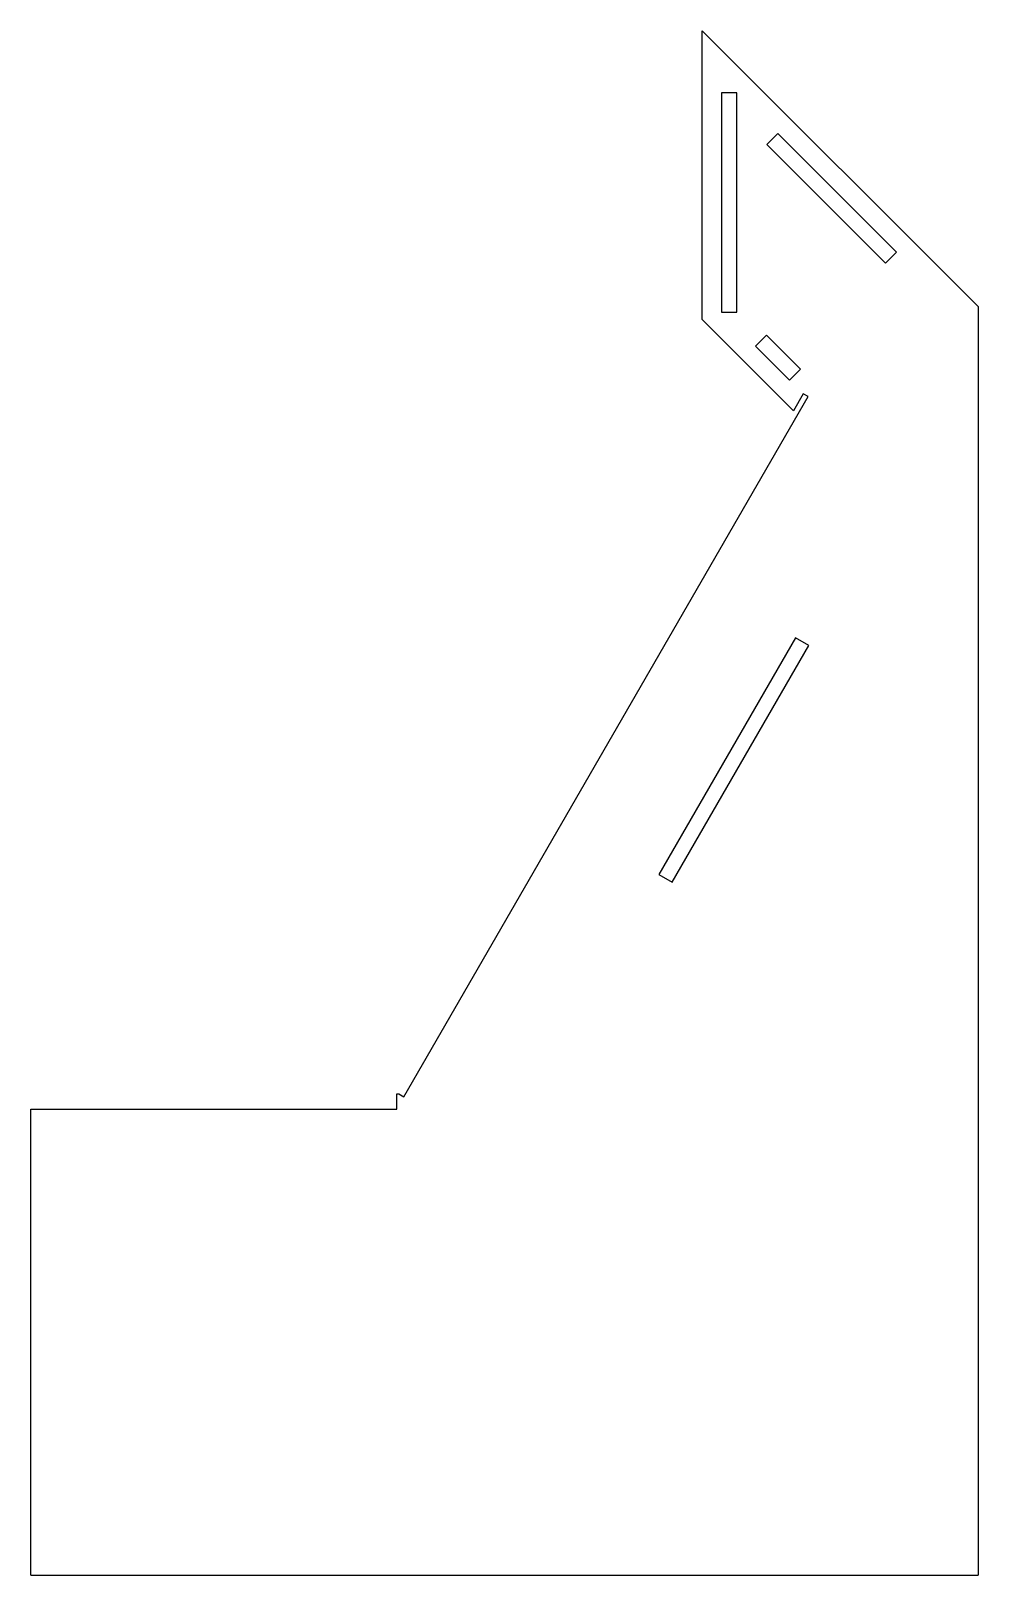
# Model space of a CAD drawing. Header units: millimetres. Extents: x 0 to 492, y 0 to 802.
import ezdxf

# ---------------------------------------------------------------- set-up
doc = ezdxf.new("R2010")
doc.units = ezdxf.units.MM

msp = doc.modelspace()

# ---------------------------------------------------------------- linework, layer by layer
at = {"color": 7, "linetype": 'Continuous', "lineweight": 25}
for p, q in [((348.75, 652.2), (348.75, 802.2)), ((348.75, 802.2), (492, 658.95)), ((366.73, 770.09), (358.73, 770.09)), ((358.73, 770.09), (358.73, 656.16)), ((366.73, 656.16), (366.73, 770.09)), ((387.94, 748.87), (382.28, 743.21)), ((449.57, 687.24), (387.94, 748.87)), ((382.28, 743.21), (443.91, 681.58)), ((443.91, 681.58), (449.57, 687.24)), ((492, 658.95), (492, 0)), ((396.05, 604.9), (348.75, 652.2)), ((358.73, 656.16), (366.73, 656.16)), ((382.06, 644.13), (376.4, 638.48)), ((399.74, 626.46), (382.06, 644.13)), ((376.4, 638.48), (394.08, 620.8)), ((394.08, 620.8), (399.74, 626.46)), ((193.75, 248.5), (403.75, 612.23)), ((401.15, 613.73), (396.05, 604.9)), ((403.75, 612.23), (401.15, 613.73)), ((397.22, 486.91), (326.22, 363.93)), ((333.14, 359.93), (404.14, 482.91)), ((404.14, 482.91), (397.22, 486.91)), ((326.22, 363.93), (333.14, 359.93)), ((190, 242), (190, 250)), ((190, 250), (191.15, 250)), ((191.15, 250), (193.75, 248.5)), ((0, 0), (0, 242)), ((0, 242), (190, 242)), ((0, 0), (492, 0))]:
    msp.add_line(p, q, dxfattribs=at)

doc.saveas('drawing.dxf')
